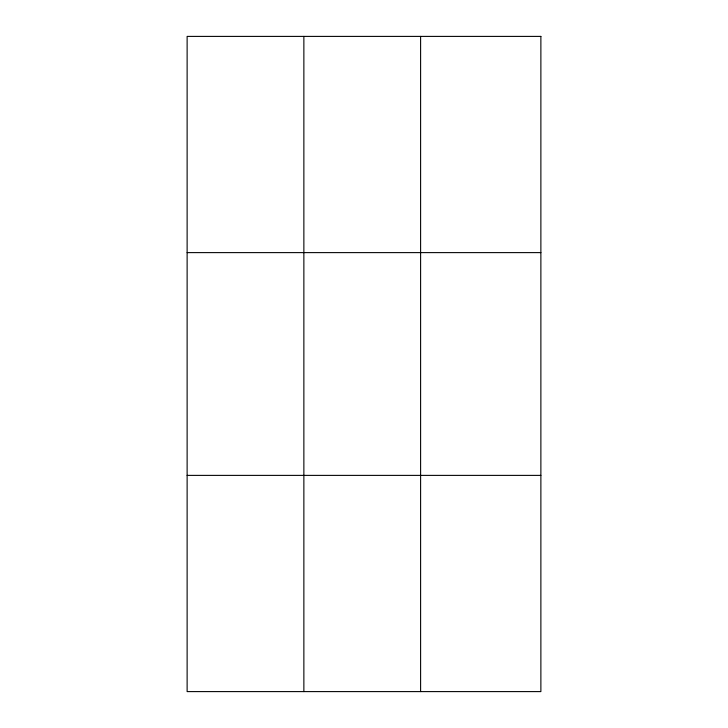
<?xml version="1.0" encoding="UTF-8"?>
<svg xmlns="http://www.w3.org/2000/svg" width="728" height="728" viewBox="0 0 728 728"><rect width="100%" height="100%" fill="white"/><g stroke="black" fill="none" stroke-linecap="round" stroke-linejoin="round"><path stroke-width="1.09" d="M303.867 691.6L303.867 36.4M420.602 691.6L420.602 36.4M187.123 252.616L540.877 252.616M187.123 475.384L540.877 475.384M540.877 36.4L540.877 691.6L187.123 691.6L187.123 36.4L540.877 36.4"/></g></svg>
